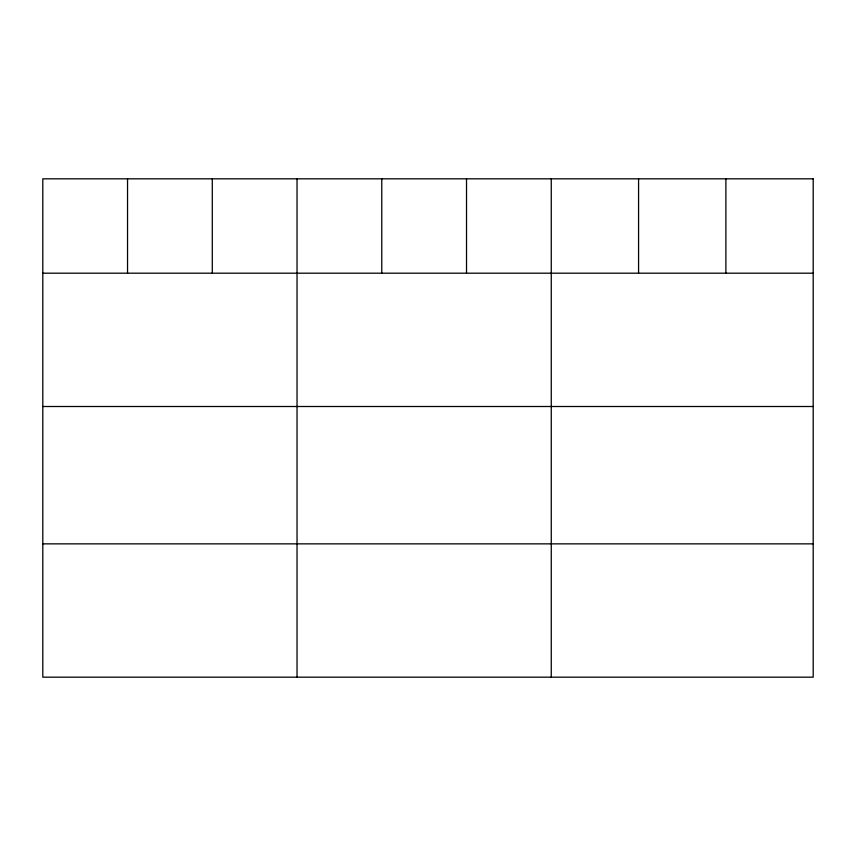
<?xml version="1.0" encoding="UTF-8"?>
<svg xmlns="http://www.w3.org/2000/svg" width="856" height="856" viewBox="0 0 856 856"><rect width="100%" height="100%" fill="white"/><g stroke="black" fill="none" stroke-linecap="round" stroke-linejoin="round"><path stroke-width="1.28" d="M42.8 273.192L813.2 273.192M42.8 406.504L813.2 406.504M42.8 543.86L813.2 543.86M725.888 178.829L725.888 273.192M638.576 178.829L638.576 273.192M551.264 178.829L551.264 677.171M466.52 178.829L466.52 273.192M381.776 178.829L381.776 273.192M297.032 178.829L297.032 677.171M212.288 178.829L212.288 273.192M127.544 178.829L127.544 273.192M813.2 178.829L42.8 178.829L42.8 677.171L813.2 677.171L813.2 178.829"/></g></svg>
